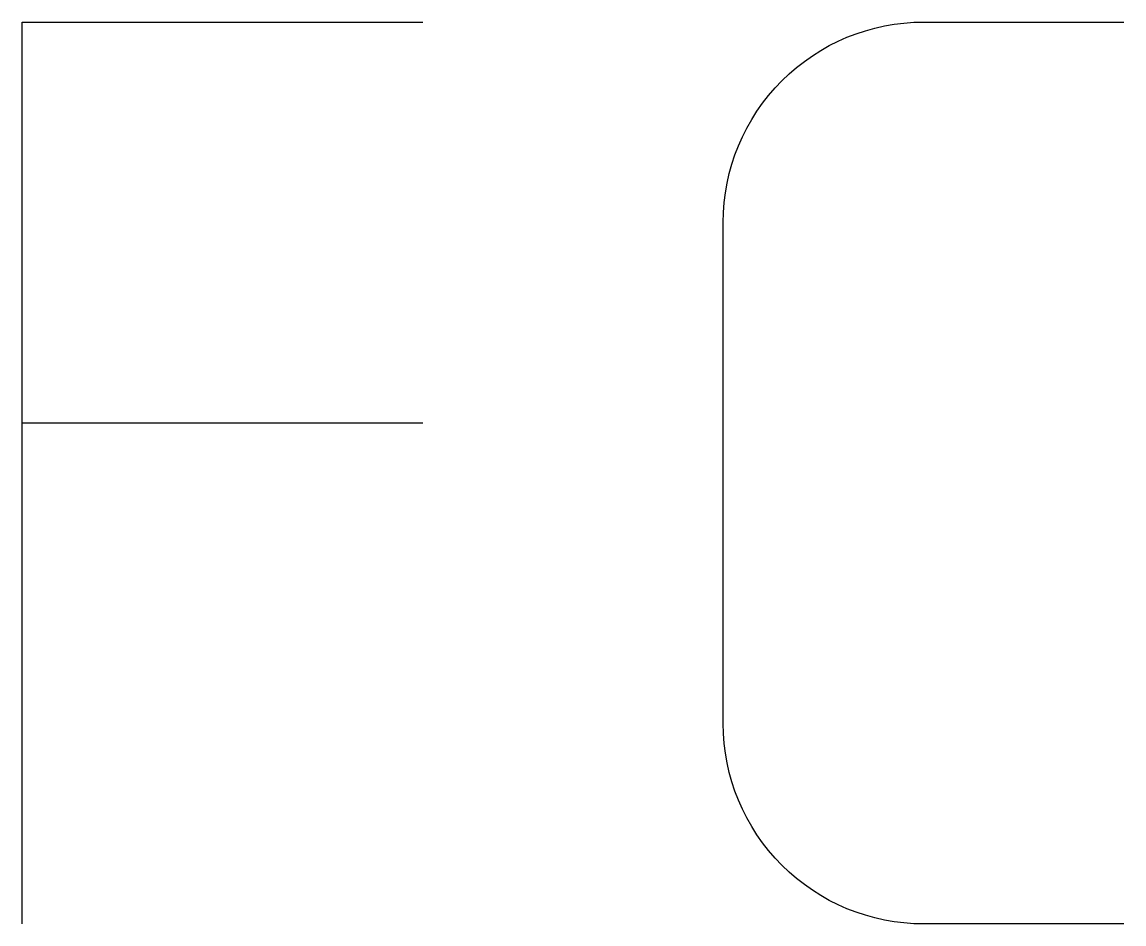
# Model space of a CAD drawing. Header units: millimetres. Extents: x -1.1 to 1.1, y -4.3 to -2.5.
import ezdxf

# ---------------------------------------------------------------- set-up
doc = ezdxf.new("R2010")
doc.units = ezdxf.units.MM

msp = doc.modelspace()

# ---------------------------------------------------------------- linework, layer by layer
at = {"color": 0, "linetype": 'Continuous', "lineweight": -2}
for points in [[(-1.1, -4.3), (-1.1, -2.5), (-0.3, -2.5)], [(-1.1, -3.3), (-0.3, -3.3)]]:
    msp.add_lwpolyline(points, dxfattribs=at)
msp.add_lwpolyline([(1.1, -4.3), (0.7, -4.3, -0.414214), (0.3, -3.9), (0.3, -2.9, -0.414214), (0.7, -2.5), (1.1, -2.5)], format="xyb", dxfattribs=at)

doc.saveas('drawing.dxf')
